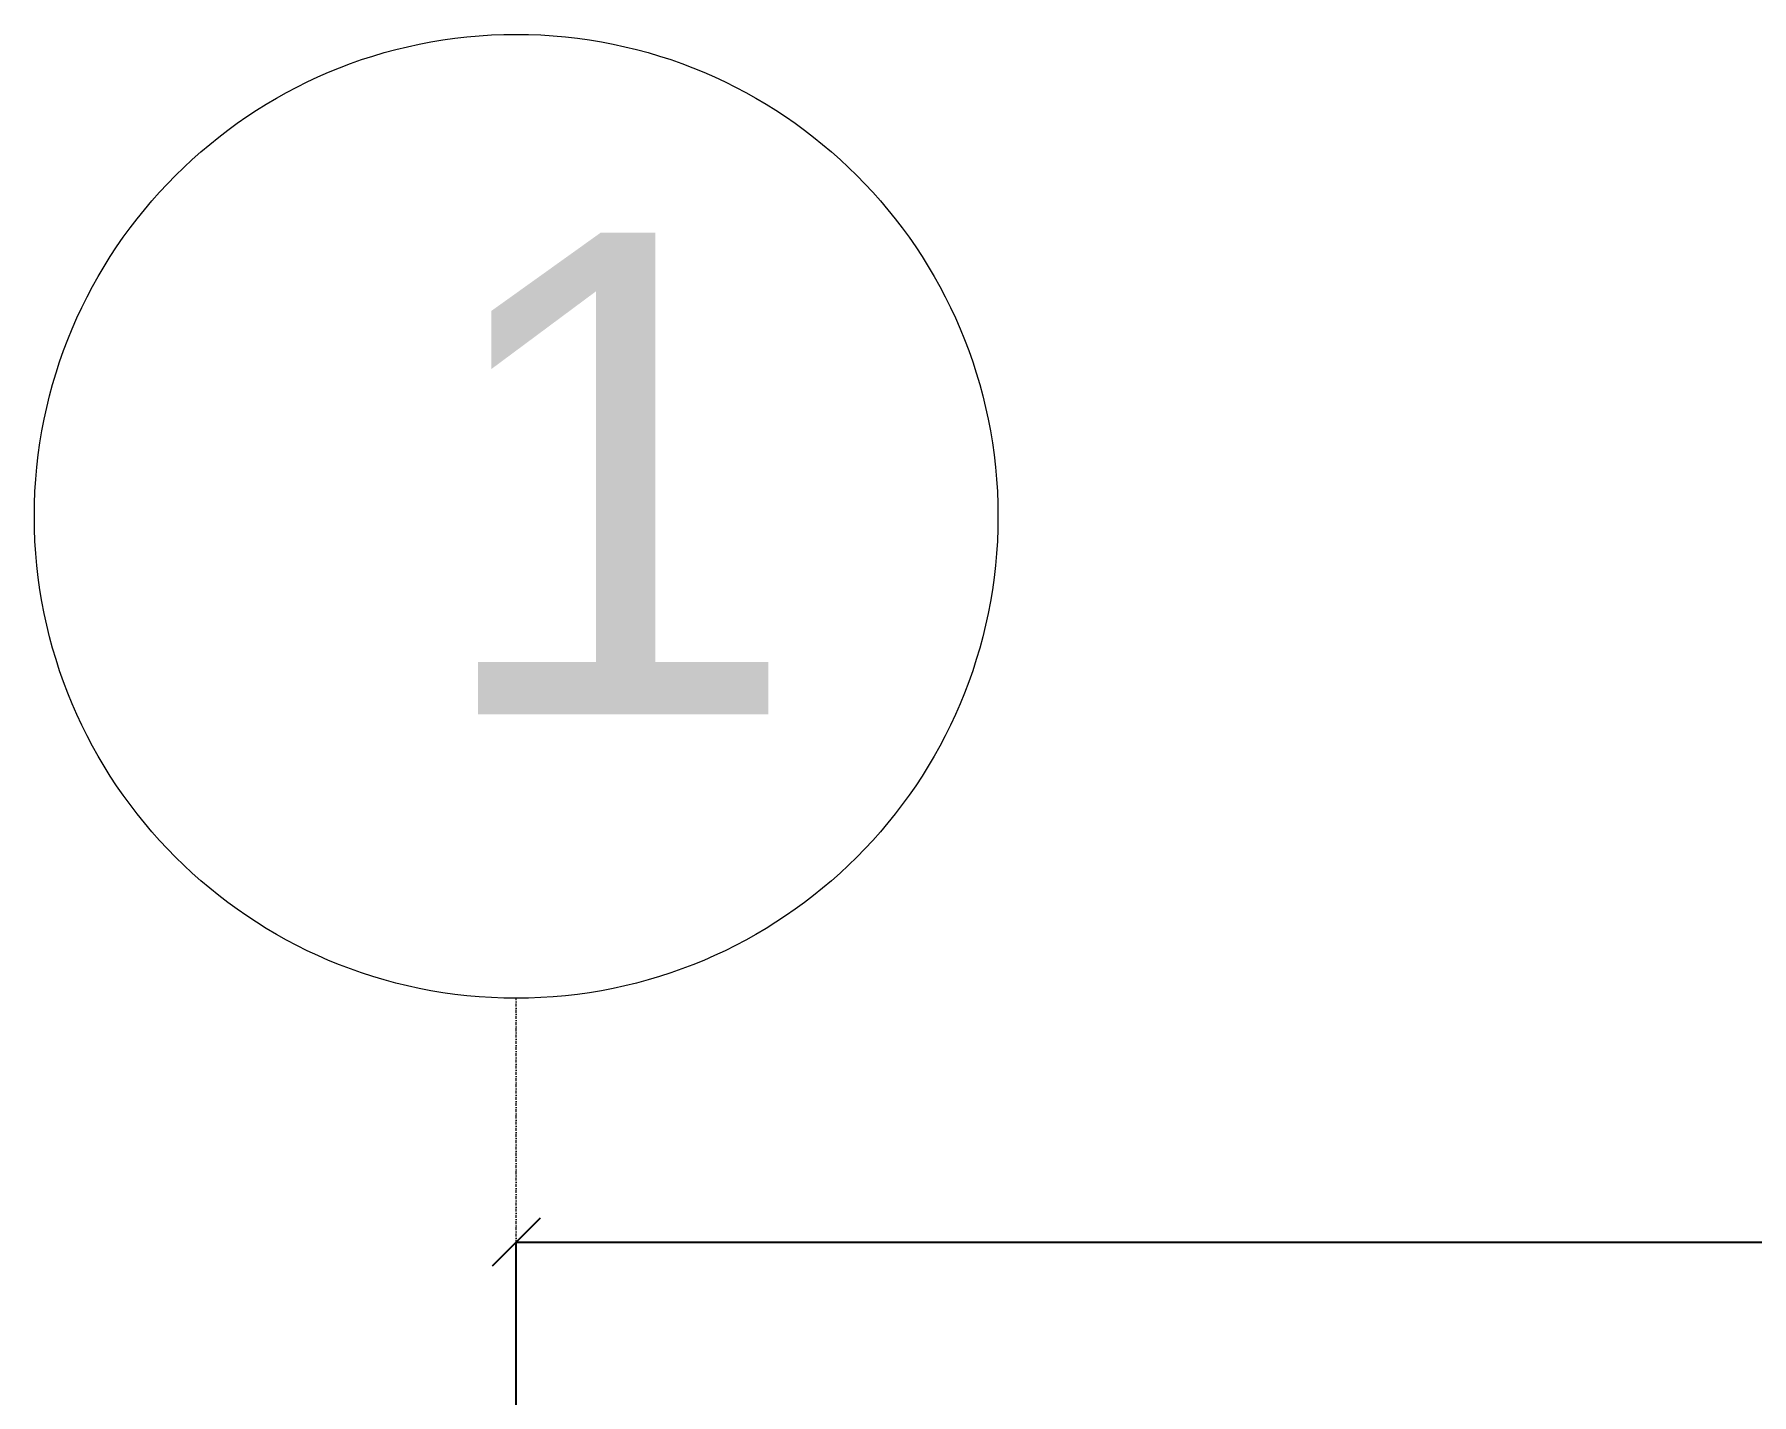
# Model space of a CAD drawing. Header units: millimetres. Extents: x -455371 to 117772, y -78417 to 116564.
# Drawn here: x -38739 to -36957, y 60811 to 62222 of the extents above; entities that cross this region are included whole.
import ezdxf

# ---------------------------------------------------------------- set-up
doc = ezdxf.new("R2010")
doc.units = ezdxf.units.MM
doc.linetypes.add('TRATTOPUNTO', pattern=[25.4, 12.7, -6.35, 0, -6.35])
doc.layers.get('0').update_dxf_attribs({"color": 255})
for name, color, linetype, lineweight in [('fili fissi', 210, 'Continuous', 18), ('fili fissi tratteggiati', 210, 'TRATTOPUNTO', 18), ('quote', 5, 'Continuous', 15), ('Scritte', 7, 'Continuous', 15)]:
    doc.layers.add(name, color=color, linetype=linetype, lineweight=lineweight)
doc.styles.get("Standard").update_dxf_attribs({"font": 'arial.ttf'})
doc.dimstyles.new('scala1 a 50', dxfattribs={"dimtxt": 75, "dimasz": 50, "dimexe": 0.18, "dimexo": 250, "dimgap": 100, "dimtad": 2, "dimdec": 0, "dimlfac": 0.1, "dimzin": 0, "dimdsep": 46, "dimtxsty": 'Standard', "dimblk": 'OBLIQUE', "dimcen": -100, "dimadec": 0, "dimazin": 0, "dimtfac": 1, "dimtdec": 0, "dimtofl": 0, "dimtmove": 0, "dimatfit": 3, "dimfxl": 250, "dimfxlon": 1, "dimtolj": 1, "dimtzin": 0, "dimarcsym": 0})

# ---------------------------------------------------------------- blocks, each defined once
blk = doc.blocks.new('_Oblique')
at = {"color": 0, "linetype": 'ByBlock', "lineweight": -2}
blk.add_line((-0.5, -0.5), (0.5, 0.5), dxfattribs=at)
blk = doc.blocks.new('*D2230')
at = {"layer": 'Defpoints', "color": 0, "transparency": 16777216}
for p in [(-20489.5, 60969.5), (-38239.5, 59572.5), (-20489.5, 59572.5)]:
    blk.add_point(p, dxfattribs=at)
at = {"layer": 'quote', "color": 0, "lineweight": -2, "transparency": 16777216}
for p, q in [((-38239.5, 60719.5), (-38239.5, 60969.6)), ((-38239.5, 60969.5), (-20489.5, 60969.5)), ((-20489.5, 60719.5), (-20489.5, 60969.6))]:
    blk.add_line(p, q, dxfattribs=at)
at = {"layer": 'quote', "color": 0, "lineweight": -2, "transparency": 16777216, "xscale": 50, "yscale": 50, "zscale": 50, "rotation": 180}
blk.add_blockref('_Oblique', (-38239.5, 60969.5), dxfattribs=at)
at = {"layer": 'quote', "color": 0, "lineweight": -2, "transparency": 16777216, "xscale": 50, "yscale": 50, "zscale": 50}
blk.add_blockref('_Oblique', (-20489.5, 60969.5), dxfattribs=at)
at = {"layer": 'quote', "color": 0, "transparency": 16777216, "insert": (-29364.5, 61107.8), "char_height": 75, "attachment_point": 5}
blk.add_mtext('\\A1;1775', dxfattribs=at)

msp = doc.modelspace()

# ---------------------------------------------------------------- linework, layer by layer
at = {"layer": 'fili fissi'}
msp.add_circle((-38239.5, 61722.5), 500, dxfattribs=at)
at = {"layer": 'fili fissi tratteggiati', "ltscale": 0.25}
msp.add_lwpolyline([(-38239.5, 52822.5), (-38239.5, 61222.5)], dxfattribs=at)

# ---------------------------------------------------------------- texts
at = {"layer": 'Scritte', "insert": (-38332.3, 62016.9), "char_height": 500, "attachment_point": 1}
msp.add_mtext_dynamic_manual_height_columns('1', width=937.472, gutter_width=12.5, heights=[0], dxfattribs=at)

# ---------------------------------------------------------------- dimensions: what is measured, and where the dimension line sits
at = {"layer": 'quote'}
dim = msp.add_linear_dim(base=(-20489.5, 60969.5), p1=(-38239.5, 59572.5), p2=(-20489.5, 59572.5), dimstyle='scala1 a 50', dxfattribs=at)
dim.commit()
dim.dimension.update_dxf_attribs({"geometry": '*D2230', "text_midpoint": (-29364.5, 61107.8)})

doc.saveas('drawing.dxf')
